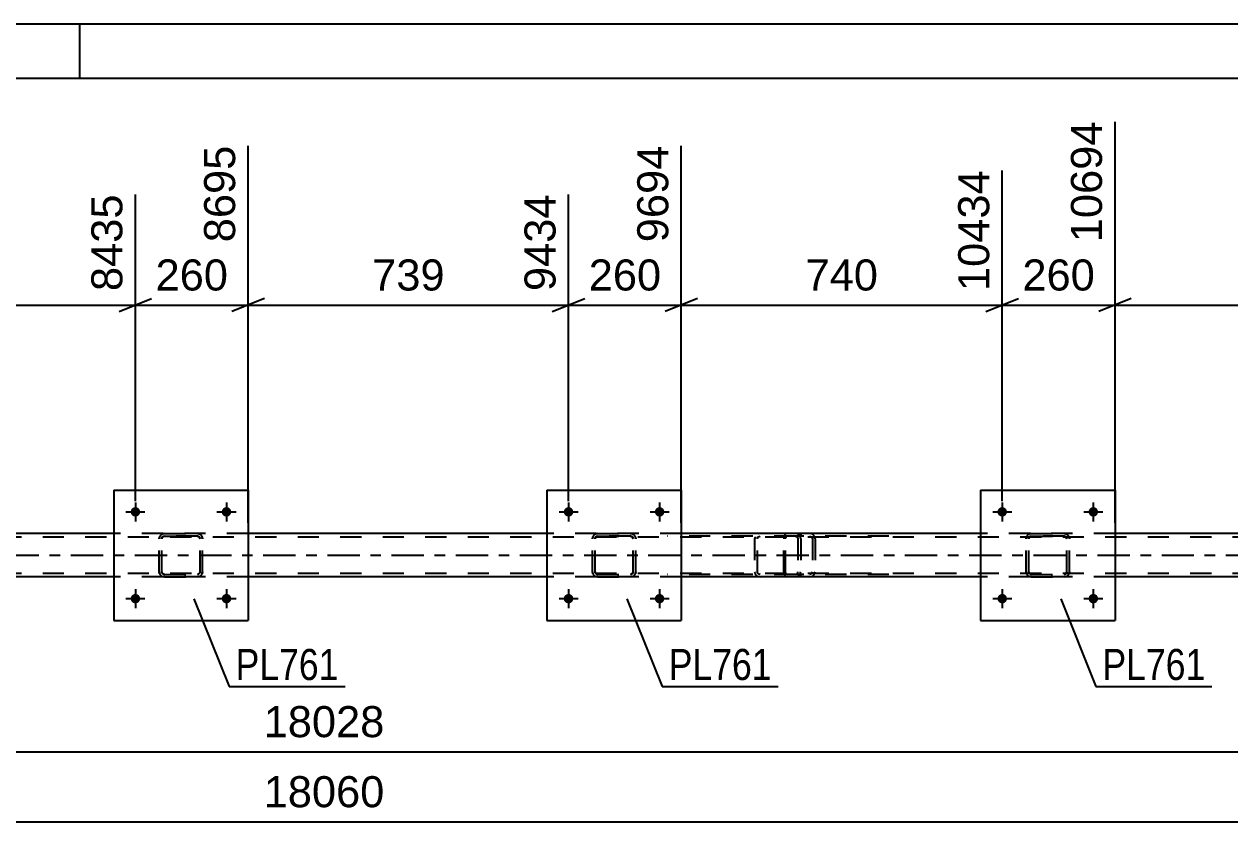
# Model space of a CAD drawing. Header units: millimetres. Extents: x 0 to 841, y 0 to 594.
# Drawn here: x 415.9 to 527.1, y 520.5 to 594 of the extents above; entities that cross this region are included whole.
import ezdxf

# ---------------------------------------------------------------- set-up
doc = ezdxf.new("R2010")
doc.units = ezdxf.units.MM
doc.linetypes.add('DXK_LINE_DOT2', pattern=[3.9198, 1.9599, -1.9599])
doc.linetypes.add('DXK_LINE_DOT3', pattern=[5.9187, 2.979, -0.9799, 0.9799, -0.9799])
doc.styles.add('Arial', font='ARIAL.TTF', dxfattribs={"height": 0.2})
doc.styles.add('Arial Narrow', font='ARIALN.TTF', dxfattribs={"height": 0.2})

# ---------------------------------------------------------------- blocks, each defined once
blk = doc.blocks.new('Unknown-317662454-1113')
at = {"color": 5, "linetype": 'Continuous'}
for p, q in [((841, 594), (0, 594)), ((421, 589), (421, 594)), ((836, 589), (5, 589))]:
    blk.add_line(p, q, dxfattribs=at)
blk = doc.blocks.new('Part-317662454-1904 - 1694')
at = {"color": 2, "linetype": 'Continuous'}
for p, q in [((424.14, 551.03), (424.14, 539.03)), ((424.14, 551.03), (436.54, 551.03)), ((436.54, 551.03), (436.54, 539.03)), ((424.14, 539.03), (436.54, 539.03))]:
    blk.add_line(p, q, dxfattribs=at)
blk = doc.blocks.new('Part-317662454-1795 - 1694')
at = {"color": 7, "linetype": 'DXK_LINE_DOT2'}
for p, q in [((485.98, 546.74), (485.96, 546.55)), ((485.96, 543.51), (485.96, 546.55)), ((486.04, 546.89), (485.98, 546.74)), ((486.13, 547), (486.04, 546.89)), ((486.1, 546.55), (486.11, 546.64)), ((486.1, 543.51), (486.1, 546.55)), ((486.11, 546.64), (486.14, 546.72)), ((486.23, 547.03), (486.13, 547)), ((486.14, 546.72), (486.18, 546.77)), ((486.18, 546.77), (486.23, 546.79)), ((495.64, 547.03), (486.23, 547.03)), ((495.64, 546.79), (486.23, 546.79)), ((487.51, 547.03), (487.51, 546.79)), ((488.52, 547), (488.32, 547.03)), ((488.32, 546.79), (488.42, 546.77)), ((488.42, 546.77), (488.5, 546.72)), ((488.5, 546.72), (488.56, 546.64)), ((488.56, 546.64), (488.58, 546.55)), ((488.58, 546.55), (488.58, 543.51)), ((488.79, 546.71), (488.79, 546.74)), ((488.83, 546.55), (488.79, 546.71)), ((488.83, 546.55), (488.83, 543.51)), ((485.96, 543.51), (485.98, 543.33)), ((485.98, 543.33), (486.04, 543.17)), ((486.04, 543.17), (486.13, 543.07)), ((486.11, 543.42), (486.1, 543.51)), ((486.14, 543.34), (486.11, 543.42)), ((486.13, 543.07), (486.23, 543.03)), ((486.18, 543.29), (486.14, 543.34)), ((486.23, 543.27), (486.18, 543.29)), ((495.64, 543.27), (486.23, 543.27)), ((495.64, 543.03), (486.23, 543.03)), ((487.51, 543.03), (487.51, 543.27)), ((488.42, 543.29), (488.32, 543.27)), ((488.32, 543.03), (488.52, 543.07)), ((488.5, 543.34), (488.42, 543.29)), ((488.56, 543.42), (488.5, 543.34)), ((488.56, 543.45), (488.58, 543.51)), ((488.56, 543.42), (488.56, 543.45)), ((488.79, 543.33), (488.81, 543.45)), ((488.81, 543.45), (488.83, 543.51))]:
    blk.add_line(p, q, dxfattribs=at)
for centre, start, end in [((488.34, 546.54), 23.8494, 68.8059), ((488.34, 543.53), 291.1941, 336.1506)]:
    blk.add_arc(centre, 0.492, start, end, dxfattribs=at)
blk = doc.blocks.new('Bolt-317662454-1745 - 1694')
at = {"linetype": 'Continuous'}
for points in [[(426.58, 541.03, -1), (425.7, 541.03, -1)], [(434.98, 541.03, -1), (434.1, 541.03, -1)]]:
    blk.add_hatch(color=1, dxfattribs=at).paths.add_polyline_path(points)
at = {"color": 1, "linetype": 'Continuous'}
for p, q in [((426.14, 541.91), (426.14, 540.15)), ((434.54, 541.91), (434.54, 540.15)), ((425.26, 541.03), (427.02, 541.03)), ((433.66, 541.03), (435.42, 541.03))]:
    blk.add_line(p, q, dxfattribs=at)
blk = doc.blocks.new('Bolt-317662454-1746 - 1694')
at = {"linetype": 'Continuous'}
for points in [[(426.58, 549.03, -1), (425.7, 549.03, -1)], [(434.98, 549.03, -1), (434.1, 549.03, -1)]]:
    blk.add_hatch(color=1, dxfattribs=at).paths.add_polyline_path(points)
at = {"color": 1, "linetype": 'Continuous'}
for p, q in [((426.14, 549.91), (426.14, 548.15)), ((434.54, 549.91), (434.54, 548.15)), ((425.26, 549.03), (427.02, 549.03)), ((433.66, 549.03), (435.42, 549.03))]:
    blk.add_line(p, q, dxfattribs=at)
blk = doc.blocks.new('Bolt-317662454-1747 - 1694')
at = {"linetype": 'Continuous'}
for points in [[(466.53, 541.03, -1), (465.65, 541.03, -1)], [(474.93, 541.03, -1), (474.05, 541.03, -1)]]:
    blk.add_hatch(color=1, dxfattribs=at).paths.add_polyline_path(points)
at = {"color": 1, "linetype": 'Continuous'}
for p, q in [((466.09, 541.91), (466.09, 540.15)), ((474.49, 541.91), (474.49, 540.15)), ((465.21, 541.03), (466.97, 541.03)), ((473.61, 541.03), (475.37, 541.03))]:
    blk.add_line(p, q, dxfattribs=at)
blk = doc.blocks.new('Bolt-317662454-1748 - 1694')
at = {"linetype": 'Continuous'}
for points in [[(466.53, 549.03, -1), (465.65, 549.03, -1)], [(474.93, 549.03, -1), (474.05, 549.03, -1)]]:
    blk.add_hatch(color=1, dxfattribs=at).paths.add_polyline_path(points)
at = {"color": 1, "linetype": 'Continuous'}
for p, q in [((466.09, 549.91), (466.09, 548.15)), ((474.49, 549.91), (474.49, 548.15)), ((465.21, 549.03), (466.97, 549.03)), ((473.61, 549.03), (475.37, 549.03))]:
    blk.add_line(p, q, dxfattribs=at)
blk = doc.blocks.new('Bolt-317662454-1749 - 1694')
at = {"linetype": 'Continuous'}
for points in [[(506.53, 541.03, -1), (505.65, 541.03, -1)], [(514.93, 541.03, -1), (514.05, 541.03, -1)]]:
    blk.add_hatch(color=1, dxfattribs=at).paths.add_polyline_path(points)
at = {"color": 1, "linetype": 'Continuous'}
for p, q in [((506.09, 541.91), (506.09, 540.15)), ((514.49, 541.91), (514.49, 540.15)), ((505.21, 541.03), (506.97, 541.03)), ((513.61, 541.03), (515.37, 541.03))]:
    blk.add_line(p, q, dxfattribs=at)
blk = doc.blocks.new('Bolt-317662454-1750 - 1694')
at = {"linetype": 'Continuous'}
for points in [[(506.53, 549.03, -1), (505.65, 549.03, -1)], [(514.93, 549.03, -1), (514.05, 549.03, -1)]]:
    blk.add_hatch(color=1, dxfattribs=at).paths.add_polyline_path(points)
at = {"color": 1, "linetype": 'Continuous'}
for p, q in [((506.09, 549.91), (506.09, 548.15)), ((514.49, 549.91), (514.49, 548.15)), ((505.21, 549.03), (506.97, 549.03)), ((513.61, 549.03), (515.37, 549.03))]:
    blk.add_line(p, q, dxfattribs=at)
blk = doc.blocks.new('Part-317662454-1898 - 1694')
at = {"color": 2, "linetype": 'Continuous'}
for p, q in [((464.09, 551.03), (464.09, 539.03)), ((464.09, 551.03), (476.49, 551.03)), ((476.49, 551.03), (476.49, 539.03)), ((464.09, 539.03), (476.49, 539.03))]:
    blk.add_line(p, q, dxfattribs=at)
blk = doc.blocks.new('Part-317662454-1823 - 1694')
at = {"color": 7, "linetype": 'DXK_LINE_DOT2'}
for p, q in [((764.49, 546.71), (88.73, 546.71)), ((436.54, 547.03), (424.14, 547.03)), ((476.49, 547.03), (464.09, 547.03)), ((516.49, 547.03), (504.09, 547.03)), ((764.49, 543.35), (88.73, 543.35)), ((436.54, 543.03), (424.14, 543.03)), ((476.49, 543.03), (464.09, 543.03)), ((516.49, 543.03), (504.09, 543.03))]:
    blk.add_line(p, q, dxfattribs=at)
at = {"color": 2, "linetype": 'Continuous'}
for p, q in [((424.14, 547.03), (396.48, 547.03)), ((464.09, 547.03), (436.54, 547.03)), ((504.09, 547.03), (476.49, 547.03)), ((544.08, 547.03), (516.49, 547.03)), ((424.14, 543.03), (396.48, 543.03)), ((464.09, 543.03), (436.54, 543.03)), ((504.09, 543.03), (476.49, 543.03)), ((544.08, 543.03), (516.49, 543.03))]:
    blk.add_line(p, q, dxfattribs=at)
at = {"color": 7, "linetype": 'DXK_LINE_DOT3'}
blk.add_line((88.73, 545.03), (764.49, 545.03), dxfattribs=at)
blk = doc.blocks.new('Part-317662454-1843 - 1694')
at = {"color": 2, "linetype": 'Continuous'}
for p, q in [((504.09, 551.03), (504.09, 539.03)), ((504.09, 551.03), (516.49, 551.03)), ((516.49, 551.03), (516.49, 539.03)), ((504.09, 539.03), (516.49, 539.03))]:
    blk.add_line(p, q, dxfattribs=at)
blk = doc.blocks.new('Part-317662454-1893 - 1694')
at = {"color": 7, "linetype": 'DXK_LINE_DOT2'}
for p, q in [((508.29, 546.55), (508.32, 546.74)), ((508.32, 546.73), (508.29, 546.55)), ((508.29, 543.51), (508.29, 546.55)), ((508.53, 546.55), (508.54, 546.64)), ((508.54, 546.64), (508.53, 546.55)), ((508.53, 543.51), (508.53, 546.55)), ((508.54, 546.64), (508.6, 546.72)), ((508.6, 546.72), (508.54, 546.64)), ((508.58, 547), (508.77, 547.03)), ((508.77, 547.03), (508.58, 546.99)), ((508.6, 546.72), (508.67, 546.77)), ((508.67, 546.77), (508.6, 546.72)), ((508.67, 546.77), (508.77, 546.79)), ((508.77, 546.79), (508.67, 546.77)), ((508.77, 547.03), (511.81, 547.03)), ((508.77, 547.03), (508.77, 547.03)), ((508.77, 547.03), (511.81, 547.03)), ((508.77, 546.79), (511.81, 546.79)), ((508.77, 546.79), (508.77, 546.79)), ((511.81, 546.79), (508.77, 546.79)), ((511.81, 547.03), (511.81, 547.03)), ((511.81, 547.03), (511.99, 547)), ((511.99, 546.99), (511.81, 547.03)), ((511.81, 546.79), (511.81, 546.79)), ((511.81, 546.79), (511.9, 546.77)), ((511.9, 546.77), (511.81, 546.79)), ((511.9, 546.77), (511.98, 546.72)), ((511.98, 546.72), (511.9, 546.77)), ((511.98, 546.72), (512.03, 546.64)), ((512.03, 546.64), (511.98, 546.72)), ((512.03, 546.64), (512.05, 546.55)), ((512.05, 546.55), (512.03, 546.64)), ((512.05, 543.51), (512.05, 546.55)), ((512.25, 546.74), (512.29, 546.55)), ((512.29, 546.55), (512.25, 546.73)), ((512.29, 543.51), (512.29, 546.55)), ((508.32, 543.33), (508.29, 543.51)), ((508.29, 543.51), (508.32, 543.33)), ((508.54, 543.42), (508.53, 543.51)), ((508.53, 543.51), (508.54, 543.42)), ((508.6, 543.34), (508.54, 543.42)), ((508.54, 543.42), (508.6, 543.34)), ((508.77, 543.03), (508.58, 543.07)), ((508.58, 543.07), (508.77, 543.03)), ((508.67, 543.29), (508.6, 543.34)), ((508.6, 543.34), (508.67, 543.29)), ((508.77, 543.27), (508.67, 543.29)), ((508.67, 543.29), (508.77, 543.27)), ((508.77, 543.27), (511.81, 543.27)), ((508.77, 543.27), (508.77, 543.27)), ((508.77, 543.27), (511.81, 543.27)), ((508.77, 543.03), (511.81, 543.03)), ((508.77, 543.03), (508.77, 543.03)), ((508.77, 543.03), (511.81, 543.03)), ((511.9, 543.29), (511.81, 543.27)), ((511.81, 543.27), (511.9, 543.29)), ((511.81, 543.27), (511.81, 543.27)), ((511.99, 543.07), (511.81, 543.03)), ((511.81, 543.03), (511.99, 543.07)), ((511.81, 543.03), (511.81, 543.03)), ((511.98, 543.34), (511.9, 543.29)), ((511.9, 543.29), (511.98, 543.34)), ((512.03, 543.42), (511.98, 543.34)), ((511.98, 543.34), (512.03, 543.42)), ((512.05, 543.51), (512.03, 543.42)), ((512.03, 543.42), (512.05, 543.51)), ((512.29, 543.51), (512.25, 543.33)), ((512.25, 543.33), (512.29, 543.51))]:
    blk.add_line(p, q, dxfattribs=at)
at = {"color": 7, "linetype": 'DXK_LINE_DOT3'}
blk.add_line((510.29, 545.03), (510.29, 545.03), dxfattribs=at)
at = {"color": 7, "linetype": 'DXK_LINE_DOT2'}
for centre, start, end in [((508.77, 546.55), 112.5, 157.5), ((508.77, 546.55), 112.5, 157.5), ((511.81, 546.55), 22.5, 67.5), ((511.81, 546.55), 22.5, 67.5), ((508.77, 543.51), 202.5, 247.5), ((508.77, 543.51), 202.5, 247.5), ((511.81, 543.51), 292.5, 337.5), ((511.81, 543.51), 292.5, 337.5)]:
    blk.add_arc(centre, 0.48, start, end, dxfattribs=at)
blk = doc.blocks.new('Part-317662454-1899 - 1694')
at = {"color": 7, "linetype": 'DXK_LINE_DOT2'}
for p, q in [((468.29, 546.55), (468.32, 546.74)), ((468.32, 546.73), (468.29, 546.55)), ((468.29, 543.51), (468.29, 546.55)), ((468.53, 546.55), (468.54, 546.64)), ((468.54, 546.64), (468.53, 546.55)), ((468.53, 543.51), (468.53, 546.55)), ((468.54, 546.64), (468.6, 546.72)), ((468.6, 546.72), (468.54, 546.64)), ((468.58, 547), (468.77, 547.03)), ((468.77, 547.03), (468.58, 546.99)), ((468.6, 546.72), (468.67, 546.77)), ((468.67, 546.77), (468.6, 546.72)), ((468.67, 546.77), (468.77, 546.79)), ((468.77, 546.79), (468.67, 546.77)), ((468.77, 547.03), (471.81, 547.03)), ((468.77, 547.03), (468.77, 547.03)), ((468.77, 547.03), (471.81, 547.03)), ((468.77, 546.79), (471.81, 546.79)), ((468.77, 546.79), (468.77, 546.79)), ((471.81, 546.79), (468.77, 546.79)), ((471.81, 547.03), (471.81, 547.03)), ((471.81, 547.03), (471.99, 547)), ((471.99, 546.99), (471.81, 547.03)), ((471.81, 546.79), (471.81, 546.79)), ((471.81, 546.79), (471.9, 546.77)), ((471.9, 546.77), (471.81, 546.79)), ((471.9, 546.77), (471.98, 546.72)), ((471.98, 546.72), (471.9, 546.77)), ((471.98, 546.72), (472.03, 546.64)), ((472.03, 546.64), (471.98, 546.72)), ((472.03, 546.64), (472.05, 546.55)), ((472.05, 546.55), (472.03, 546.64)), ((472.05, 543.51), (472.05, 546.55)), ((472.25, 546.74), (472.29, 546.55)), ((472.29, 546.55), (472.25, 546.73)), ((472.29, 543.51), (472.29, 546.55)), ((468.32, 543.33), (468.29, 543.51)), ((468.29, 543.51), (468.32, 543.33)), ((468.54, 543.42), (468.53, 543.51)), ((468.53, 543.51), (468.54, 543.42)), ((468.6, 543.34), (468.54, 543.42)), ((468.54, 543.42), (468.6, 543.34)), ((468.77, 543.03), (468.58, 543.07)), ((468.58, 543.07), (468.77, 543.03)), ((468.67, 543.29), (468.6, 543.34)), ((468.6, 543.34), (468.67, 543.29)), ((468.77, 543.27), (468.67, 543.29)), ((468.67, 543.29), (468.77, 543.27)), ((468.77, 543.27), (471.81, 543.27)), ((468.77, 543.27), (468.77, 543.27)), ((468.77, 543.27), (471.81, 543.27)), ((468.77, 543.03), (471.81, 543.03)), ((468.77, 543.03), (468.77, 543.03)), ((468.77, 543.03), (471.81, 543.03)), ((471.9, 543.29), (471.81, 543.27)), ((471.81, 543.27), (471.9, 543.29)), ((471.81, 543.27), (471.81, 543.27)), ((471.99, 543.07), (471.81, 543.03)), ((471.81, 543.03), (471.99, 543.07)), ((471.81, 543.03), (471.81, 543.03)), ((471.98, 543.34), (471.9, 543.29)), ((471.9, 543.29), (471.98, 543.34)), ((472.03, 543.42), (471.98, 543.34)), ((471.98, 543.34), (472.03, 543.42)), ((472.05, 543.51), (472.03, 543.42)), ((472.03, 543.42), (472.05, 543.51)), ((472.29, 543.51), (472.25, 543.33)), ((472.25, 543.33), (472.29, 543.51))]:
    blk.add_line(p, q, dxfattribs=at)
at = {"color": 7, "linetype": 'DXK_LINE_DOT3'}
blk.add_line((470.29, 545.03), (470.29, 545.03), dxfattribs=at)
at = {"color": 7, "linetype": 'DXK_LINE_DOT2'}
for centre, start, end in [((468.77, 546.55), 112.5, 157.5), ((468.77, 546.55), 112.5, 157.5), ((471.81, 546.55), 22.5, 67.5), ((471.81, 546.55), 22.5, 67.5), ((468.77, 543.51), 202.5, 247.5), ((468.77, 543.51), 202.5, 247.5), ((471.81, 543.51), 292.5, 337.5), ((471.81, 543.51), 292.5, 337.5)]:
    blk.add_arc(centre, 0.48, start, end, dxfattribs=at)
blk = doc.blocks.new('Part-317662454-1905 - 1694')
at = {"color": 7, "linetype": 'DXK_LINE_DOT2'}
for p, q in [((428.34, 546.55), (428.37, 546.74)), ((428.37, 546.73), (428.34, 546.55)), ((428.34, 543.51), (428.34, 546.55)), ((428.58, 546.55), (428.59, 546.64)), ((428.59, 546.64), (428.58, 546.55)), ((428.58, 543.51), (428.58, 546.55)), ((428.59, 546.64), (428.65, 546.72)), ((428.65, 546.72), (428.59, 546.64)), ((428.63, 547), (428.82, 547.03)), ((428.82, 547.03), (428.63, 546.99)), ((428.65, 546.72), (428.72, 546.77)), ((428.72, 546.77), (428.65, 546.72)), ((428.72, 546.77), (428.82, 546.79)), ((428.82, 546.79), (428.72, 546.77)), ((428.82, 547.03), (431.86, 547.03)), ((428.82, 547.03), (428.82, 547.03)), ((428.82, 547.03), (431.86, 547.03)), ((428.82, 546.79), (431.86, 546.79)), ((428.82, 546.79), (428.82, 546.79)), ((431.86, 546.79), (428.82, 546.79)), ((431.86, 547.03), (431.86, 547.03)), ((431.86, 547.03), (432.04, 547)), ((432.04, 546.99), (431.86, 547.03)), ((431.86, 546.79), (431.86, 546.79)), ((431.86, 546.79), (431.95, 546.77)), ((431.95, 546.77), (431.86, 546.79)), ((431.95, 546.77), (432.03, 546.72)), ((432.03, 546.72), (431.95, 546.77)), ((432.03, 546.72), (432.08, 546.64)), ((432.08, 546.64), (432.03, 546.72)), ((432.08, 546.64), (432.1, 546.55)), ((432.1, 546.55), (432.08, 546.64)), ((432.1, 543.51), (432.1, 546.55)), ((432.3, 546.74), (432.34, 546.55)), ((432.34, 546.55), (432.3, 546.73)), ((432.34, 543.51), (432.34, 546.55)), ((428.37, 543.33), (428.34, 543.51)), ((428.34, 543.51), (428.37, 543.33)), ((428.59, 543.42), (428.58, 543.51)), ((428.58, 543.51), (428.59, 543.42)), ((428.65, 543.34), (428.59, 543.42)), ((428.59, 543.42), (428.65, 543.34)), ((428.82, 543.03), (428.63, 543.07)), ((428.63, 543.07), (428.82, 543.03)), ((428.72, 543.29), (428.65, 543.34)), ((428.65, 543.34), (428.72, 543.29)), ((428.82, 543.27), (428.72, 543.29)), ((428.72, 543.29), (428.82, 543.27)), ((428.82, 543.27), (431.86, 543.27)), ((428.82, 543.27), (428.82, 543.27)), ((428.82, 543.27), (431.86, 543.27)), ((428.82, 543.03), (431.86, 543.03)), ((428.82, 543.03), (428.82, 543.03)), ((428.82, 543.03), (431.86, 543.03)), ((431.95, 543.29), (431.86, 543.27)), ((431.86, 543.27), (431.95, 543.29)), ((431.86, 543.27), (431.86, 543.27)), ((432.04, 543.07), (431.86, 543.03)), ((431.86, 543.03), (432.04, 543.07)), ((431.86, 543.03), (431.86, 543.03)), ((432.03, 543.34), (431.95, 543.29)), ((431.95, 543.29), (432.03, 543.34)), ((432.08, 543.42), (432.03, 543.34)), ((432.03, 543.34), (432.08, 543.42)), ((432.1, 543.51), (432.08, 543.42)), ((432.08, 543.42), (432.1, 543.51)), ((432.34, 543.51), (432.3, 543.33)), ((432.3, 543.33), (432.34, 543.51))]:
    blk.add_line(p, q, dxfattribs=at)
at = {"color": 7, "linetype": 'DXK_LINE_DOT3'}
blk.add_line((430.34, 545.03), (430.34, 545.03), dxfattribs=at)
at = {"color": 7, "linetype": 'DXK_LINE_DOT2'}
for centre, start, end in [((428.82, 546.55), 112.5, 157.5), ((428.82, 546.55), 112.5, 157.5), ((431.86, 546.55), 22.5, 67.5), ((431.86, 546.55), 22.5, 67.5), ((428.82, 543.51), 202.5, 247.5), ((428.82, 543.51), 202.5, 247.5), ((431.86, 543.51), 292.5, 337.5), ((431.86, 543.51), 292.5, 337.5)]:
    blk.add_arc(centre, 0.48, start, end, dxfattribs=at)
blk = doc.blocks.new('Part-317662454-1942 - 1694')
at = {"color": 7, "linetype": 'DXK_LINE_DOT2'}
for p, q in [((487, 547.03), (475.22, 547.03)), ((487, 546.79), (475.22, 546.79)), ((483.29, 546.71), (483.25, 546.55)), ((483.25, 546.55), (483.25, 543.51)), ((483.29, 546.74), (483.29, 546.71)), ((483.51, 546.55), (483.53, 546.64)), ((483.51, 543.51), (483.51, 546.55)), ((483.53, 546.64), (483.58, 546.72)), ((483.76, 547.03), (483.57, 547)), ((483.58, 546.72), (483.66, 546.77)), ((483.66, 546.77), (483.76, 546.79)), ((487.19, 547), (487, 547.03)), ((487, 546.79), (487.1, 546.77)), ((487.1, 546.77), (487.18, 546.72)), ((487.18, 546.72), (487.23, 546.64)), ((487.23, 546.64), (487.25, 546.55)), ((487.25, 546.55), (487.25, 543.51)), ((487.47, 546.71), (487.47, 546.74)), ((487.51, 546.55), (487.47, 546.71)), ((487.51, 546.55), (487.51, 543.51)), ((487, 543.27), (475.22, 543.27)), ((487, 543.03), (475.22, 543.03)), ((483.25, 543.51), (483.27, 543.45)), ((483.27, 543.45), (483.29, 543.33)), ((483.52, 543.45), (483.51, 543.51)), ((483.53, 543.42), (483.52, 543.45)), ((483.58, 543.34), (483.53, 543.42)), ((483.57, 543.07), (483.76, 543.03)), ((483.66, 543.29), (483.58, 543.34)), ((483.76, 543.27), (483.66, 543.29)), ((487.1, 543.29), (487, 543.27)), ((487, 543.03), (487.19, 543.07)), ((487.18, 543.34), (487.1, 543.29)), ((487.23, 543.42), (487.18, 543.34)), ((487.23, 543.42), (487.24, 543.45)), ((487.24, 543.45), (487.25, 543.51)), ((487.47, 543.33), (487.49, 543.45)), ((487.49, 543.45), (487.51, 543.51))]:
    blk.add_line(p, q, dxfattribs=at)
for centre, start, end in [((487.02, 546.53), 24.32, 69.2417), ((483.74, 543.53), 204.32, 249.2417), ((487.02, 543.53), 290.7583, 335.68)]:
    blk.add_arc(centre, 0.496, start, end, dxfattribs=at)
blk = doc.blocks.new('StraightDimension-317662454-12614 - 1694')
at = {"color": 7, "linetype": 'Continuous'}
for p, q in [((476.49, 548.03), (476.49, 582.78)), ((506.09, 550.03), (506.09, 580.5)), ((477.99, 568.69), (474.99, 567.49)), ((504.59, 567.49), (507.59, 568.69)), ((476.49, 568.09), (506.09, 568.09))]:
    blk.add_line(p, q, dxfattribs=at)
at = {"color": 0}
blk.add_wipeout([(495.22, 568.84), (495.22, 573.04), (487.35, 573.04), (487.35, 568.84)], dxfattribs=at)
at = {"color": 3, "style": 'Arial'}
blk.add_text('740', height=2.865, dxfattribs=at).set_placement((487.95, 569.44))
at = {"color": 0, "linetype": 'Continuous'}
blk.add_wipeout([(505.49, 581.1), (501.29, 581.1), (501.29, 568.79), (505.49, 568.79)], dxfattribs=at)
at = {"color": 3, "linetype": 'Continuous', "style": 'Arial'}
blk.add_text('10434', height=2.865, rotation=90.0002, dxfattribs=at).set_placement((504.89, 569.39))
blk = doc.blocks.new('StraightDimension-317662454-2032 - 1694')
at = {"color": 7, "linetype": 'Continuous'}
blk.add_line((88.09, 520.45), (798.98, 520.45), dxfattribs=at)
at = {"color": 0}
blk.add_wipeout([(449.69, 521.2), (449.69, 525.4), (437.37, 525.4), (437.37, 521.2)], dxfattribs=at)
at = {"color": 3, "style": 'Arial'}
blk.add_text('18060', height=2.865, dxfattribs=at).set_placement((437.97, 521.8))
blk = doc.blocks.new('StraightDimension-317662454-12613 - 1694')
at = {"color": 7, "linetype": 'Continuous'}
for p, q in [((516.49, 548.03), (516.49, 585)), ((506.09, 550.03), (506.09, 580.5)), ((504.59, 567.49), (507.59, 568.69)), ((517.99, 568.69), (514.99, 567.49)), ((506.09, 568.09), (516.49, 568.09))]:
    blk.add_line(p, q, dxfattribs=at)
at = {"color": 0}
blk.add_wipeout([(515.22, 568.84), (515.22, 573.04), (507.35, 573.04), (507.35, 568.84)], dxfattribs=at)
at = {"color": 3, "style": 'Arial'}
blk.add_text('260', height=2.865, dxfattribs=at).set_placement((507.95, 569.44))
at = {"color": 0, "linetype": 'Continuous'}
blk.add_wipeout([(515.89, 585.6), (511.69, 585.6), (511.69, 573.29), (515.89, 573.29)], dxfattribs=at)
at = {"color": 3, "linetype": 'Continuous', "style": 'Arial'}
blk.add_text('10694', height=2.865, rotation=90.0002, dxfattribs=at).set_placement((515.29, 573.89))
blk = doc.blocks.new('StraightDimension-317662454-12612 - 1694')
at = {"color": 7, "linetype": 'Continuous'}
for p, q in [((516.49, 548.03), (516.49, 585)), ((546.08, 550.03), (546.08, 580.5)), ((517.99, 568.69), (514.99, 567.49)), ((544.58, 567.49), (547.58, 568.69)), ((516.49, 568.09), (546.08, 568.09))]:
    blk.add_line(p, q, dxfattribs=at)
at = {"color": 0}
blk.add_wipeout([(535.22, 568.84), (535.22, 573.04), (527.35, 573.04), (527.35, 568.84)], dxfattribs=at)
at = {"color": 3, "style": 'Arial'}
blk.add_text('740', height=2.865, dxfattribs=at).set_placement((527.95, 569.44))
at = {"color": 0, "linetype": 'Continuous'}
blk.add_wipeout([(545.48, 581.1), (541.28, 581.1), (541.28, 568.79), (545.48, 568.79)], dxfattribs=at)
at = {"color": 3, "linetype": 'Continuous', "style": 'Arial'}
blk.add_text('11434', height=2.865, rotation=90.0002, dxfattribs=at).set_placement((544.88, 569.39))
blk = doc.blocks.new('StraightDimension-317662454-12615 - 1694')
at = {"color": 7, "linetype": 'Continuous'}
for p, q in [((476.49, 548.03), (476.49, 582.78)), ((466.09, 550.03), (466.09, 578.28)), ((464.59, 567.49), (467.59, 568.69)), ((477.99, 568.69), (474.99, 567.49)), ((466.09, 568.09), (476.49, 568.09))]:
    blk.add_line(p, q, dxfattribs=at)
at = {"color": 0}
blk.add_wipeout([(475.22, 568.84), (475.22, 573.04), (467.35, 573.04), (467.35, 568.84)], dxfattribs=at)
at = {"color": 3, "style": 'Arial'}
blk.add_text('260', height=2.865, dxfattribs=at).set_placement((467.95, 569.44))
at = {"color": 0, "linetype": 'Continuous'}
blk.add_wipeout([(475.89, 583.38), (471.69, 583.38), (471.69, 573.29), (475.89, 573.29)], dxfattribs=at)
at = {"color": 3, "linetype": 'Continuous', "style": 'Arial'}
blk.add_text('9694', height=2.865, rotation=90.0002, dxfattribs=at).set_placement((475.29, 573.89))
blk = doc.blocks.new('StraightDimension-317662454-12616 - 1694')
at = {"color": 7, "linetype": 'Continuous'}
for p, q in [((436.54, 548.03), (436.54, 582.78)), ((466.09, 550.03), (466.09, 578.28)), ((438.04, 568.69), (435.04, 567.49)), ((464.59, 567.49), (467.59, 568.69)), ((436.54, 568.09), (466.09, 568.09))]:
    blk.add_line(p, q, dxfattribs=at)
at = {"color": 0}
blk.add_wipeout([(455.25, 568.84), (455.25, 573.04), (447.38, 573.04), (447.38, 568.84)], dxfattribs=at)
at = {"color": 3, "style": 'Arial'}
blk.add_text('739', height=2.865, dxfattribs=at).set_placement((447.98, 569.44))
at = {"color": 0, "linetype": 'Continuous'}
blk.add_wipeout([(465.49, 578.88), (461.29, 578.88), (461.29, 568.79), (465.49, 568.79)], dxfattribs=at)
at = {"color": 3, "linetype": 'Continuous', "style": 'Arial'}
blk.add_text('9434', height=2.865, rotation=90.0002, dxfattribs=at).set_placement((464.89, 569.39))
blk = doc.blocks.new('StraightDimension-317662454-12617 - 1694')
at = {"color": 7, "linetype": 'Continuous'}
for p, q in [((436.54, 548.03), (436.54, 582.78)), ((426.14, 550.03), (426.14, 578.28)), ((424.64, 567.49), (427.64, 568.69)), ((438.04, 568.69), (435.04, 567.49)), ((426.14, 568.09), (436.54, 568.09))]:
    blk.add_line(p, q, dxfattribs=at)
at = {"color": 0}
blk.add_wipeout([(435.27, 568.84), (435.27, 573.04), (427.4, 573.04), (427.4, 568.84)], dxfattribs=at)
at = {"color": 3, "style": 'Arial'}
blk.add_text('260', height=2.865, dxfattribs=at).set_placement((428, 569.44))
at = {"color": 0, "linetype": 'Continuous'}
blk.add_wipeout([(435.94, 583.38), (431.74, 583.38), (431.74, 573.29), (435.94, 573.29)], dxfattribs=at)
at = {"color": 3, "linetype": 'Continuous', "style": 'Arial'}
blk.add_text('8695', height=2.865, rotation=90.0002, dxfattribs=at).set_placement((435.34, 573.89))
blk = doc.blocks.new('StraightDimension-317662454-12618 - 1694')
at = {"color": 7, "linetype": 'Continuous'}
for p, q in [((396.48, 548.03), (396.48, 582.78)), ((426.14, 550.03), (426.14, 578.28)), ((397.98, 568.69), (394.98, 567.49)), ((424.64, 567.49), (427.64, 568.69)), ((396.48, 568.09), (426.14, 568.09))]:
    blk.add_line(p, q, dxfattribs=at)
at = {"color": 0}
blk.add_wipeout([(415.25, 568.84), (415.25, 573.04), (407.37, 573.04), (407.37, 568.84)], dxfattribs=at)
at = {"color": 3, "style": 'Arial'}
blk.add_text('741', height=2.865, dxfattribs=at).set_placement((407.97, 569.44))
at = {"color": 0, "linetype": 'Continuous'}
blk.add_wipeout([(425.54, 578.88), (421.34, 578.88), (421.34, 568.79), (425.54, 568.79)], dxfattribs=at)
at = {"color": 3, "linetype": 'Continuous', "style": 'Arial'}
blk.add_text('8435', height=2.865, rotation=90.0002, dxfattribs=at).set_placement((424.94, 569.39))
blk = doc.blocks.new('StraightDimension-317662454-17061 - 1694')
at = {"color": 7, "linetype": 'Continuous'}
blk.add_line((88.73, 526.91), (798.34, 526.91), dxfattribs=at)
at = {"color": 0}
blk.add_wipeout([(449.69, 527.66), (449.69, 531.86), (437.37, 531.86), (437.37, 527.66)], dxfattribs=at)
at = {"color": 3, "style": 'Arial'}
blk.add_text('18028', height=2.865, dxfattribs=at).set_placement((437.97, 528.26))
blk = doc.blocks.new('Mark-317662454-1900 - 1694')
at = {"color": 30, "linetype": 'Continuous'}
for p, q in [((431.53, 541), (434.78, 532.93)), ((434.78, 532.93), (445.48, 532.93))]:
    blk.add_line(p, q, dxfattribs=at)
at = {"color": 0}
blk.add_wipeout([(444.88, 533.53), (444.88, 536.53), (435.38, 536.53), (435.38, 533.53)], dxfattribs=at)
blk.add_wipeout([(444.88, 533.53), (444.88, 536.53), (435.38, 536.53), (435.38, 533.53)], dxfattribs=at)
at = {"color": 3, "style": 'Arial Narrow'}
blk.add_text('PL761', height=2.863, dxfattribs=at).set_placement((435.38, 533.53))
blk = doc.blocks.new('Mark-317662454-1894 - 1694')
at = {"color": 30, "linetype": 'Continuous'}
for p, q in [((471.48, 541), (474.73, 532.93)), ((474.73, 532.93), (485.43, 532.93))]:
    blk.add_line(p, q, dxfattribs=at)
at = {"color": 0}
blk.add_wipeout([(484.83, 533.53), (484.83, 536.53), (475.33, 536.53), (475.33, 533.53)], dxfattribs=at)
blk.add_wipeout([(484.83, 533.53), (484.83, 536.53), (475.33, 536.53), (475.33, 533.53)], dxfattribs=at)
at = {"color": 3, "style": 'Arial Narrow'}
blk.add_text('PL761', height=2.863, dxfattribs=at).set_placement((475.33, 533.53))
blk = doc.blocks.new('Mark-317662454-1839 - 1694')
at = {"color": 30, "linetype": 'Continuous'}
for p, q in [((511.48, 541), (514.73, 532.93)), ((514.73, 532.93), (525.43, 532.93))]:
    blk.add_line(p, q, dxfattribs=at)
at = {"color": 0}
blk.add_wipeout([(524.83, 533.53), (524.83, 536.53), (515.33, 536.53), (515.33, 533.53)], dxfattribs=at)
blk.add_wipeout([(524.83, 533.53), (524.83, 536.53), (515.33, 536.53), (515.33, 533.53)], dxfattribs=at)
at = {"color": 3, "style": 'Arial Narrow'}
blk.add_text('PL761', height=2.863, dxfattribs=at).set_placement((515.33, 533.53))

msp = doc.modelspace()

# ---------------------------------------------------------------- block references
for name in ['Unknown-317662454-1113', 'Part-317662454-1904 - 1694', 'Part-317662454-1898 - 1694', 'Part-317662454-1843 - 1694', 'Bolt-317662454-1746 - 1694', 'Bolt-317662454-1748 - 1694', 'Bolt-317662454-1750 - 1694', 'Part-317662454-1823 - 1694', 'Part-317662454-1905 - 1694', 'Part-317662454-1899 - 1694', 'Part-317662454-1942 - 1694', 'Part-317662454-1795 - 1694', 'Part-317662454-1893 - 1694', 'Bolt-317662454-1745 - 1694', 'Bolt-317662454-1747 - 1694', 'Bolt-317662454-1749 - 1694']:
    msp.add_blockref(name, (0, 0))

# ---------------------------------------------------------------- next in the draw order: block references
for name in ['StraightDimension-317662454-12614 - 1694', 'StraightDimension-317662454-2032 - 1694']:
    msp.add_blockref(name, (0, 0))

# ---------------------------------------------------------------- next in the draw order: block references
for name in ['StraightDimension-317662454-12613 - 1694', 'StraightDimension-317662454-12615 - 1694', 'StraightDimension-317662454-17061 - 1694']:
    msp.add_blockref(name, (0, 0))

# ---------------------------------------------------------------- next in the draw order: block references
for name in ['StraightDimension-317662454-12612 - 1694', 'StraightDimension-317662454-12616 - 1694', 'Mark-317662454-1900 - 1694', 'Mark-317662454-1894 - 1694', 'Mark-317662454-1839 - 1694']:
    msp.add_blockref(name, (0, 0))

# ---------------------------------------------------------------- next in the draw order: block references
msp.add_blockref('StraightDimension-317662454-12617 - 1694', (0, 0))

# ---------------------------------------------------------------- next in the draw order: block references
msp.add_blockref('StraightDimension-317662454-12618 - 1694', (0, 0))

doc.saveas('drawing.dxf')
